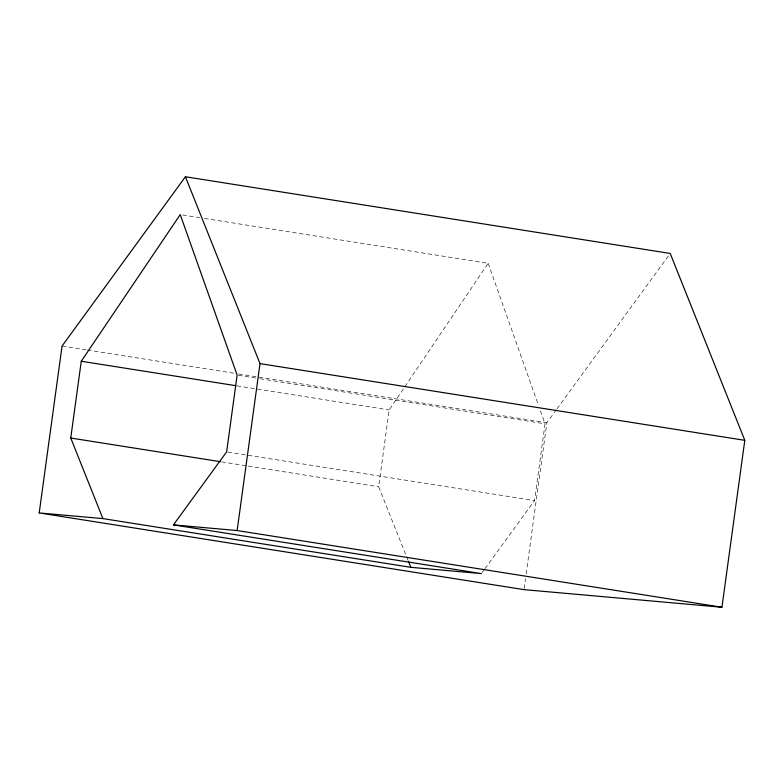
<?xml version="1.0" encoding="UTF-8"?>
<svg xmlns="http://www.w3.org/2000/svg" width="784" height="784" viewBox="0 0 784 784"><rect width="100%" height="100%" fill="white"/><g stroke="black" fill="none" stroke-linecap="round" stroke-linejoin="round"><path stroke-width="0.59" stroke-dasharray="3.92 2.94" d="M408.101 560.511L378.662 486.737L389.178 409.954L404.191 387.708M484.933 568.665L534.531 500.604L545.047 423.821L540.176 410.061M524.163 588.431L525.486 578.759M526.152 573.917L546.86 422.723L556.238 409.856M404.877 386.688L488.148 263.316L204.389 218.413M556.963 408.866L669.497 254.447M482.052 572.604L484.208 569.645M182.652 214.973L199.557 217.648M62.063 346.018L86.24 349.84M87.455 350.036L233.74 373.174M238.571 373.948L546.86 422.723M238.346 375.291L258.877 378.535M260.082 378.731L545.047 423.821M237.033 385.875L389.178 409.954M227.83 452.074L534.531 500.604M221.686 461.903L247.048 465.912M248.254 466.108L378.662 486.737M488.148 263.316L538.549 405.475"/><path stroke-width="1.18" d="M39.2 512.932L62.063 346.018L185.426 176.753L670.222 253.457L744.8 440.334L721.937 607.247L523.996 589.637L39.2 512.932L102.91 518.596L410.816 567.322L481.337 573.594L173.431 524.878L226.625 451.888L237.14 375.095L180.242 214.591L81.271 361.238L70.746 438.021L102.91 518.596M173.431 524.878L237.14 530.543L260.004 363.619L185.426 176.753M260.004 363.619L744.8 440.334M81.271 361.238L235.827 385.689M70.746 438.021L220.48 461.707M237.14 530.543L721.937 607.247M408.552 561.648L410.816 567.322"/></g></svg>
